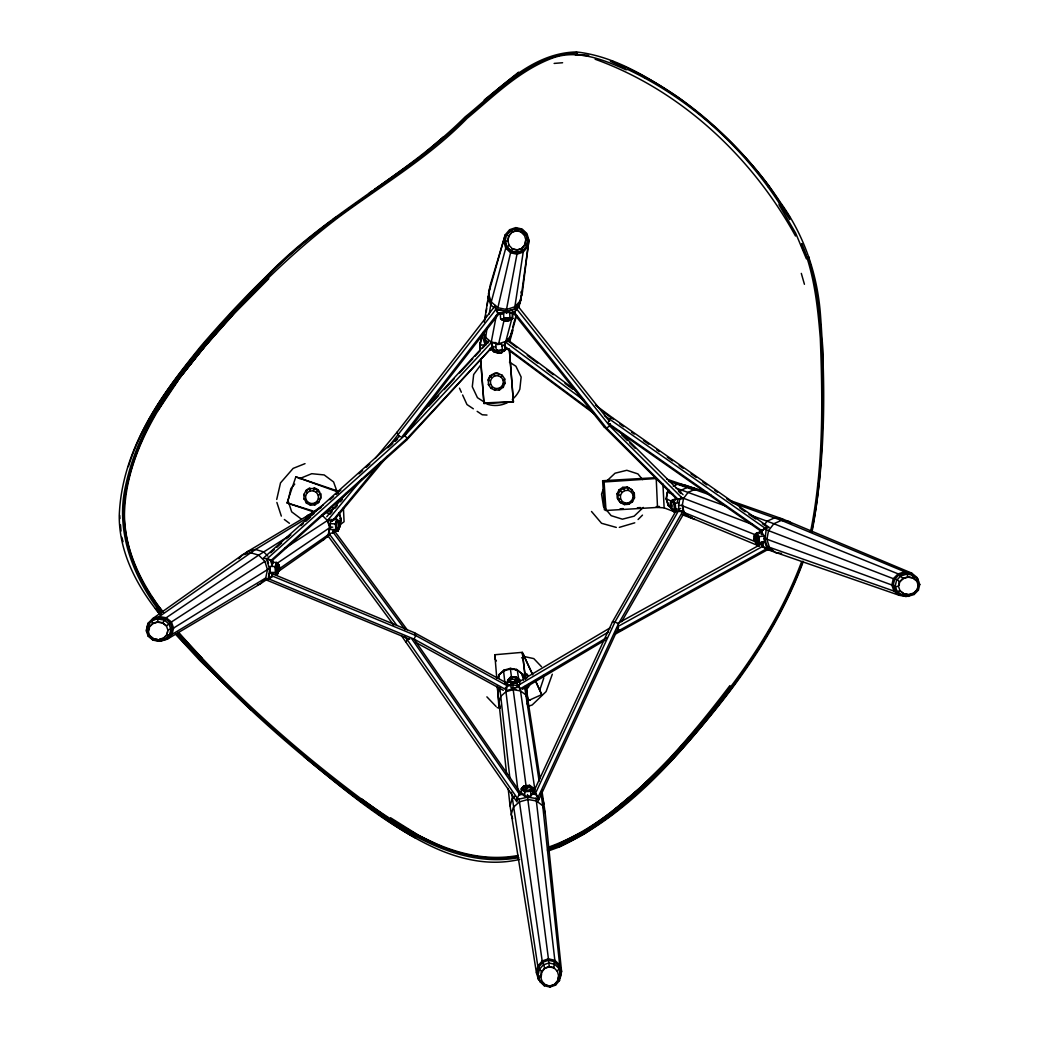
<?xml version="1.0" encoding="UTF-8"?>
<svg xmlns="http://www.w3.org/2000/svg" width="1039" height="1039" viewBox="0 0 1039 1039"><rect width="100%" height="100%" fill="white"/><g stroke="black" fill="none" stroke-linecap="round" stroke-linejoin="round"><path stroke-width="1.5" d="M507.59 684.922L507.642 680.324L510.292 677.246L516.383 677.025L519.838 679.896L519.786 684.493L518.019 686.545M507.642 680.324L511.084 683.194L511.045 687.792L517.136 687.571L517.188 682.987L519.838 679.896M337.935 528.306L339.74 526.383L341.052 519.11L339.13 512.85M515.825 689.299L513.032 688.779L506.188 690.636L506.863 685.558L506.006 682.662L414.522 632.751L273.348 574.164M506.188 690.636L506.863 685.558L415.743 635.517L272.283 575.983L271.854 573.541M511.772 313.233L514.409 312.427L516.539 308.83L516.682 304.596L609.594 421.431M479.862 350.948L481.018 337.727M336.597 494.59L336.779 491.525L295.842 476.862L338.48 491.317L336.779 491.525L338.182 493.278M549.982 987.05L550.06 985.881L554.527 984.323L557.644 980.608L558.631 975.777L560.813 974.426L558.592 965.763L554.255 961.569L548.488 960.257L542.878 962.179L538.929 966.841L537.708 972.92L539.89 981.582L544.254 985.751L549.982 987.05L555.566 985.141L559.527 980.517L560.813 974.426L558.592 965.763M818.174 486.148L818.485 483.031M485.538 343.74L484.823 343.779L487.018 327.973M498.162 375.676C500.694 371.481 490.59 372.313 494.785 375.91L498.162 375.676L501.201 377.17L503.084 379.988L503.305 383.365L501.798 386.417L498.98 388.313L495.59 388.534L492.551 387.053L490.668 384.235L490.447 380.845L491.954 377.806L494.785 375.91M594.334 413.899L504.889 347.325L505.11 341.948M404.522 635.764L517.383 798.303L516.941 801.9L401.34 635.53M518.76 307.83L522.435 291.829L528.942 240.152L526.942 233.606L522.11 229.035L515.786 227.606L509.604 229.71L505.227 234.788L490.2 285.206L484.278 322.168M515.227 308.531L520.084 303.154L520.695 300.323L528.942 240.152M618.244 623.114L761.626 543.865L762.509 546.488L768.107 549.657L764.951 539.215L766.405 528.176L761.418 530.384L761.197 531.319L759.756 530.825L759.145 533.475M761.743 534.617L762.379 530.163L766.405 528.176L761.418 530.384L760.977 533.137M485.096 319.726L485.771 314.973M486.226 311.804L486.681 308.648M487.135 305.479L487.811 300.726M488.265 297.557L489.616 288.05M268.01 579.983L272.283 575.983L268.01 579.983L269.633 569.45L266.374 558.605L271.283 560.203L272.517 564.255M505.227 234.788L488.447 293.699L491.265 301.933L497.863 307.713L506.5 309.492L514.863 306.791L523.214 252.074L527.591 246.905M489.213 314.051L491.265 301.933L505.746 248.1L503.798 241.516M268.88 577.398L269.569 573.164M409.691 639.297L264.568 579.217L268.646 578.814L271.686 577.126L272.413 572.97M310.661 503.512L310.362 505.123L314.817 504.928L318.544 502.551L320.843 497.876L320.609 493.46L320.57 498.629L318.428 498.577L316.895 501.551L314.051 503.37L310.661 503.512L307.635 501.967L305.778 499.136L305.596 495.772L307.141 492.798L309.986 490.992L313.375 490.837L316.401 492.382L318.246 495.213L318.428 498.577M683.013 507.863L683.35 511.811L678.961 511.383L678.584 505.525L679.714 499.278L682.61 498.577M480.226 342.402L480.044 350.818M811.745 531.072C823.135 476.862 822.94 421.055 822.719 365.884C821.368 329.22 818.979 292.05 808.173 256.763L806.381 258.802L795.653 233.061L779.068 204.891L779.172 203.047C741.963 146.213 689.441 98.588 627.855 69.535L625.881 69.717C602.581 59.301 575.866 48.534 550.553 58.82C518.357 71.496 493.317 96.549 467.16 118.329C429.029 157.447 381.807 185.202 338.259 217.541C277.231 264.01 224.099 320.155 177.396 380.845L204.073 347.299L199.423 352.831M810.511 531.968C823.408 468.355 822.836 402.807 820.303 338.22C817.667 306.193 814.251 273.556 801.796 243.633L801.407 245.451L806.952 257.321M506.5 309.492L516.967 254.217L523.214 252.074M673.155 509.967L668.376 505.707L666.129 498.668L667.363 492.2L668.947 490.135M667.363 492.2L666.376 499.227L668.376 505.707L671.064 506.889M812.03 531.799C825.46 460.472 825.836 386.924 820.459 314.7C817.433 274.335 804.16 235.165 780.328 202.319C753.652 161.409 718.066 126.992 678.999 97.991C647.985 77.263 614.296 56.093 576.45 51.95C530.89 52.95 498.175 90.315 465.16 116.875C404.6 177.357 325.103 214.385 266.023 276.777C207.371 338.493 140.901 404.197 124.498 491.213C116.459 535.332 134.589 579.217 161.331 613.607M328.623 533.942L335.259 531.994L407.171 629.777M516.552 315.622L510.824 335.883L505.824 341.428L498.655 343.753L491.239 342.221L496.369 315.298M521.812 248.581L524.838 244.49L526.786 245.801L528.007 239.697L525.76 239.632L524.929 244.801L521.812 248.581L517.292 250.178L512.643 249.087L509.123 245.347L506.798 247.295L511.136 251.49L516.903 252.802L522.526 250.867L526.786 245.801L528.007 239.697L526.189 233.775L521.838 229.632L516.11 228.346L510.526 230.242L506.564 234.84L510.526 230.242L511.954 232.359L508.837 236.087L507.85 240.918L508.746 235.775L511.863 232.061L516.331 230.502L520.929 231.567L524.357 234.918L525.851 239.931L524.929 244.801M538.929 966.841L539.293 969.556C544.748 970.946 538.358 984.076 541.553 971.894L544.67 968.114L549.189 966.517L553.839 967.608L557.359 971.348L559.047 968.478L554.696 964.283L548.904 962.984L543.267 964.906L539.293 969.556L538.072 975.66L540.631 976.751L542.124 981.764L545.553 985.128L550.151 986.193L554.618 984.634L557.735 980.907L558.722 976.089L557.268 971.036M675.064 500.564L675.558 497.928L603.932 426.665L512.422 311.804M759.613 546.254L689.389 517.11L684.311 512.591L682.181 505.694L683.597 498.291L688.156 492.356L693.351 490.057M677.285 502.11L677.857 499.123L606.451 428.003L514.409 312.427L503.512 312.479L500.279 313.661L500.642 319.116L503.499 319.947M332.987 533.007L333.571 530.046M495.629 346.857L492.564 346.922L491.629 342.208L404.872 435.354L267.192 558.722L263.283 558.242L399.534 436.263M492.564 346.922L491.629 342.208M543.28 984.024L538.462 979.452L536.449 972.907L537.799 966.14L511.461 792.341M328.882 532.604L329.428 529.929M510.902 334.155L509.058 341.143M512.019 330.051L510.019 338.454L507.071 341.727M148.551 635.712L153.694 639.933L160.551 641.206L167.266 639.18L260.127 583.983L265.724 578.009L267.465 569.723L264.893 561.346L258.685 555.125L250.516 552.722L242.568 554.8L152.629 618.647L147.928 623.452L146.447 629.699L148.019 634.206M278.348 571.463L323.363 539.955L328.168 534.825L329.662 527.721L327.454 520.526L322.116 515.188L334.48 508.188L331.415 507.292M339.74 526.383L341.143 519.695L339.701 518.682M506.798 247.295L505.058 241.36L506.564 234.84L508.837 236.087M559.385 976.231L560.346 971.686M560.177 978.257L561.592 971.543L545.15 812.719L541.787 789.783M518.799 305.466L522.435 291.829M492.655 346L493.239 351.442L494.733 352.182L501.759 350.688L502.369 349.494L505.409 350.182L504.967 346.104M276.725 499.434L280.517 482.888L293.141 468.381L305.024 463.641M497.863 307.713L510.565 252.763L505.746 248.1M498.655 343.753L504.097 320.168M271.686 577.126L272.374 574.177M313.375 490.837L314.207 487.72L318.181 489.746L319.791 492.226M146.343 630.894L147.694 625.244L153.265 619.673L159.279 617.789L165.474 618.88L170.188 622.673L172.123 628.153L170.747 633.829L165.188 639.453L159.123 641.284L152.928 640.128L148.252 636.323L146.343 630.894L148.187 631.283L149.837 635.946L153.603 638.946L158.525 639.829L163.37 638.414L166.876 634.985L167.941 630.089L172.123 628.153M532.63 788.263L529.319 785.393L532.63 788.263L530.319 791.017L524.981 791.341L527.28 787.822M918.398 590.139L919.749 584.502L917.84 579.048L911.164 574.216L904.995 573.073L898.956 574.892L894.644 579.23L893.28 584.905L895.202 590.386L901.865 595.269L908.086 596.36L914.125 594.477L918.398 590.139L917.086 589.62L913.645 593.048L908.839 594.516L905.125 593.892M167.266 639.18L172.045 634.374L173.578 628.063L171.422 621.971L166.188 617.763L159.305 616.556L152.629 618.647M911.437 594.827L906.099 596.49L899.216 595.295L893.969 591.087L891.826 584.996L893.345 578.684L898.138 573.866L904.852 571.84L911.697 573.112L916.853 577.333L918.424 581.853M335.22 531.202L335.558 529.799M610.335 423.808L609.789 426.029L606.451 428.003L603.932 426.665M149.045 623.997L147.694 625.244C152.291 626.868 145.564 637.543 149.304 626.764L152.746 623.335L157.551 621.867L162.5 622.699L166.331 625.686L168.032 630.4M917.697 583.437L919.749 584.502L918.203 585.1L917.177 589.931L913.736 593.347L908.93 594.815L903.982 593.996L900.138 591.009L898.449 586.282L899.605 581.71L903.125 578.281L907.956 576.866L912.878 577.749L916.645 580.736L918.294 585.412L917.177 589.931M167.552 631.621L166.876 634.985M894.644 579.23C902.501 579.307 899.722 590.788 893.28 584.905M483.005 332.467L479.732 345.143L485.914 344.844M511.422 682.818L511.708 681.74L509.045 679.519L508.396 680.298L511.422 682.818L516.76 682.623L519.071 679.922L515.318 679.298M505.824 341.428L513.448 312.635M761.249 534.397L762.379 530.163L761.418 530.384L607.802 422.899M510.681 319.194L512.837 318.415L509.565 317.726L501.395 319.064L502.097 319.921L509.292 318.739L509.967 317.583L512.837 318.415L511.941 312.921M512.759 327.051L515.344 317.804M509.539 342.169L512.915 330.168M576.905 54.327L588.736 55.625L575.359 54.95L576.905 54.327L576.45 51.95M497.785 678.311L499.317 674.298L503.889 670.155L510.227 668.389L516.617 669.467L522.396 674.09L523.864 678.298M498.123 678.35L499.317 674.298M506.616 774.146L497.993 693.688L499.785 687.636L509.85 777.951M527.124 704.104L528.033 701.013L525.461 685.909M536.449 972.907L510.058 805.926L512.175 798.731L515.227 795.965M495.59 388.534L495.019 390.378L490.707 388.092M278.296 571.502L277.387 574.385L272.14 574.255L270.257 572.372L269.971 566.398L275.218 566.528L276.816 562.437L271.569 562.294M802.952 561.151C775.289 636.258 724.897 700.806 671.142 759.158C635.18 794.718 596.893 831.538 548.085 848.266M801.498 562.008C773.574 636.478 723.625 700.585 670.181 758.587L669.661 759.145C634.608 794.458 596.49 830.044 548.8 847.045M803.225 561.683C775.549 636.829 725.482 701.624 671.83 760.171C635.647 796.264 596.815 833.382 547.384 850.019M509.409 350.909L513.409 402.002L483.979 403.496L480.667 358.715M339.389 526.929L337.961 531.189L335.935 529.513L330.714 529.591L330.129 523.669L331.558 519.409M336.857 520.071L335.61 523.799L336.117 528.981L337.883 530.448L339.779 526.539L339.337 521.955L336.792 519.331L332.87 519.383M337.883 530.448L339.779 526.539M539.618 690.467L543.683 678.363L543.15 675.454M314.064 512.058L287.05 502.928L295.842 476.862M338.675 529.812L337.13 528.526L336.675 523.955L337.779 520.669M603.152 489.551L601.555 494.109L603.49 506.461L611.153 515.656L622.387 519.188L634.154 516.162L643.31 507.422M304.232 498.603L306.401 503.084L310.362 505.123L310.635 504.357M318.817 501.785L318.544 502.551L316.895 501.551M303.998 494.2L303.959 499.369L305.778 499.136M306.674 502.318L306.401 503.084L307.635 501.967M318.181 489.746L316.401 492.382M315.09 504.162L314.817 504.928L314.051 503.37M552.306 674.233L546.098 691.584L532.189 704.974L527.708 706.442M287.05 502.928L312.908 510.928M128.407 466.537C142.486 421.042 171.422 382.313 201.137 345.857C240.243 300.44 282.556 257.438 330.506 221.307M406.405 440.276L407.093 438.445L492.642 346.558L406.405 440.276L271.478 561.203L271.283 560.203L407.093 438.445L404.872 435.354M275.452 566.774L276.816 562.437L279.192 565.268L279.413 569.879L277.348 573.645L275.712 571.995L275.452 566.774L277.958 568.437L276.738 571.593L275.712 571.995M277.348 573.645L278.283 571.242M278.972 570.281L277.387 574.385L275.504 572.515L275.218 566.528M520.5 791.497L520.76 793.173L518.799 795.173L524.552 793.861M152.928 640.128L153.512 638.634L149.746 635.647L148.252 636.323M533.514 792.718L533.293 790.549L533.397 792.328L535.488 793.341L538.747 798.939L527.708 797.173L516.877 799.575L517.383 798.303M908.086 596.36L908.93 594.815M516.877 799.575L519.292 793.926L522.149 793.718M631.102 491.785L628.153 490.343L624.816 490.59L621.997 492.473L620.439 495.486L620.569 498.824L622.361 501.59L625.309 503.045L628.647 502.785L631.465 500.902L633.011 497.889L632.881 494.551L631.102 491.785L631.998 489.824L627.166 487.031L622.79 487.356L619.088 489.824L617.049 493.785L617.218 498.162L620.517 502.681L624.4 504.59L628.777 504.253L632.478 501.785L634.517 497.824L634.335 493.447L631.998 489.824L627.166 487.031M533.397 792.328L612.387 622.023L676.194 510.643M538.747 798.939L535.488 793.341L615.01 621.893L678.584 510.63L682.974 511.058L618.452 623.816L537.916 797.614L538.254 800.874L618.582 627.322M506.214 689.779L414.067 639.102L415.743 635.517L414.522 632.751M667.986 504.668L668.739 503.123M492.395 374.3L489.927 375.949L487.953 379.949L490.447 380.845M524.76 673.077L527.357 674.324L527.955 675.857L526.838 678.077L523.877 676.649M520.214 248.802L517.201 249.867L512.552 248.776L511.136 251.49M505.058 241.36L507.759 240.606L509.123 245.347M406.132 642.05L407.392 639.66L409.665 638.18M150.084 423.276L151.551 420.535M176.552 382.144C149.019 421.185 125.381 465.654 124.459 514.513C124.576 550.657 141.668 584.009 163.058 612.205M608.425 421.743L609.672 419.457L612.322 417.639L769.172 527.396L765.405 528.422L604.49 415.613M510.279 230.736L516.11 228.346L516.422 230.801L521.02 231.879L524.448 235.23L525.877 234.243L522.617 231.152M528.721 684L527.111 686.896L528.306 687.441L530.409 683.623M501.993 349.662L504.655 350.26L501.759 352.221L505.409 350.182L502.369 351.481M621.66 621.673L684.182 512.876M760.067 646.583L765.678 636.829M767.289 634.037L772.094 625.66M768.185 186.799L768.769 185.786C728.612 132.563 675.831 87.107 613.491 62.184L612.75 61.236M625.309 503.045L624.4 504.59L623.439 503.694M514.409 312.427L517.305 308.375L506.564 311.219L495.343 308.973L498.045 313.129L500.863 313.7M157.837 410.769L178.409 380.196M155.954 412.327L158.668 408.327M160.474 405.652L163.188 401.651M166.811 396.314L170.422 390.976M173.136 386.976L178.721 379.157M735.677 682.584L729.144 691.636M737.495 679.922L757.457 650.648M501.201 377.17L502.058 375.118M516.903 252.802L517.292 250.178M639.595 788.666L670.181 758.587M481.187 364.364L473.667 374.534L472.29 386.742L477.446 397.677L487.811 404.379A26.365 26.222 -37.2 0 0 508.733 401.898M524.981 791.341L521.955 788.887L524.617 785.679L521.201 788.939L521.708 793.939M522.526 250.867L521.721 248.269M679.779 492.33L681.571 490.005L686.662 487.746M764.483 524.617L767.146 521.162L774.704 517.812L782.484 518.929L911.697 573.112M404.067 436.159L499.746 312.791M375.391 458.251L397.119 432.107L495.395 305.466L495.876 309.466L498.045 313.129L502.175 313.791M517.305 308.375L506.448 311.609L495.876 309.466L387.768 447.796M401.561 437.367L498.045 313.129M729.91 685.584C688.13 740.573 642.102 794.38 583.204 831.629M727.209 694.104C680.844 753.782 629.27 814.303 559.489 846.915M177.396 380.845L197.423 355.377M180.682 376.689L203.267 348.247L234.32 313.492L268.763 278.673M191.436 358.962C154.188 403.457 121.303 456.316 119.251 515.928C119.108 552.8 137.278 586.58 159.954 614.543M194.41 355.247L207.8 339.415M541.644 972.205L544.761 968.413L549.28 966.815L553.93 967.919L554.255 961.569M327.934 520.019L361.975 478.927M380.91 462.264L332.168 521.149L327.714 520.396L329.519 525.877M326.766 516.76L346.416 493.096M387.482 456.056L334.636 519.487L332.389 520.76L329.415 520.266M330.051 514.24L332.129 511.759M335.246 508.019L337.311 505.538M340.428 501.798L342.506 499.317M525.708 787.913L522.578 788.107L525.24 790.25L529.942 789.978L531.981 787.549L528.851 787.731M530.747 791.367L533.397 788.224L529.942 785.432L523.851 785.783L521.201 788.939L524.643 791.731L530.747 791.367L530.851 795.965L524.76 796.316L522.721 794.731M644.505 77.665L645.245 76.795M537.799 966.14L542.189 960.971L548.423 958.828L554.839 960.283L559.657 964.945L561.592 971.543M508.396 680.298L511.084 677.142L515.786 676.973L519.071 679.922M518.448 679.194L516.409 681.571L511.708 681.74M294.738 484.135L290.894 488.525L288.037 500.668L291.673 511.837L301.024 518.851M203.423 347.74L233.905 313.271M670.558 502.045L672.584 499.759L677.558 498.824M670.337 503.045L672.584 499.759L675.194 503.447L675.766 509.422L673.74 511.708L670.791 507.642L670.882 502.499M674.363 508.733L672.791 510.5L673.675 510.967L675.441 508.967L674.934 503.733L672.662 500.499L671.908 501.279L673.908 504.123L674.363 508.733L675.441 508.967M669.661 759.145L700.325 724.832M530.851 795.965L533.501 792.809L533.397 788.224M219.645 326.246L221.801 323.856M227.19 317.882L230.424 314.285M514.863 306.791L520.695 300.323M428.756 406.236L438.653 395.547M444.16 389.612L454.056 378.91M459.55 372.975L472.758 358.715M474.953 356.338L479.356 351.585M482.654 348.026L488.161 342.091M420.652 413.977L488.824 340.558M238.827 558.774L242.568 554.8L247.568 551.553L321.038 507.642M244.762 554.54L247.568 551.553L255.503 549.488L313.752 513.954M305.401 517.98L308.284 514.902L312.375 513.837M310.492 514.98L313.323 511.954L315.999 511.266M323.363 539.955L329.999 534.527M912.774 594.399L917.476 589.594M170.747 633.829L165.188 639.453L163.266 638.102L159.642 639.167M638.076 519.513L642.492 515.11M149.395 627.062L152.837 623.647L157.642 622.179L162.591 623.01L166.435 625.985L170.188 622.673M756.704 533.565L754.236 535.968L754.457 540.579L757.21 544.046L759.119 542.176L758.86 536.929L756.704 533.565L755.911 534.306L756.145 538.929L759.132 536.669L764.12 535.942L764.418 541.929L762.236 544.072L757.249 544.787L754.782 540.942L754.496 534.968L756.665 532.825L761.665 532.098L764.12 535.942M757.249 544.787L759.418 542.657L764.418 541.929M899.696 582.022L903.216 578.593L908.047 577.177L912.969 578.048L916.736 581.048L917.84 579.048L911.164 574.216M165.474 618.88L162.591 623.01M606.958 480.836L615.049 473.213L626.816 470.29L637.92 473.901L642.622 479.615M159.279 617.789L151.954 620.88L152.837 623.647M754.808 535.449L754.236 535.968L755.509 537.942M151.954 620.88L153.265 619.673M492.551 387.053L491.031 388.43L488.239 384.391M270.737 552.748L274.361 549.514M276.777 547.345L281.608 543.02M286.439 538.696L288.855 536.527M300.946 525.708L303.362 523.552M305.778 521.383L310.609 517.058M329.947 499.759L333.571 496.512M336 494.343L340.831 490.018M358.962 473.797L362.585 470.55M366.209 467.303L369.832 464.056M389.17 446.757L392.794 443.51M395.21 441.354L397.625 439.185M443.471 136.888L421.224 156.214L374.585 189.384M613.984 812.992L617.53 809.939M612.023 811.537L640.271 787.731M484.213 99.978L518.578 72.172M333.025 219.32L335.532 217.333M912.969 578.048L913.164 575.229L906.956 574.073L900.891 575.905L896.579 580.269L895.215 585.97L897.138 591.477L900.047 590.697L903.891 593.685L901.865 595.269L895.202 590.386M544.254 985.751L545.462 984.816L550.151 986.193M632.881 494.551L634.335 493.447L633.374 492.551M339.052 525.487L344.078 521.721L343.415 507.811M337.714 522.11L341.143 519.695L339.065 512.928M147.928 623.452L150.551 621.608M159.305 616.556L255.503 549.488L263.672 551.891L267.802 556.034M267.763 578.866L260.127 583.983L257.477 584.671M323.025 505.162L311.129 513.422L313.7 513.474M278.543 569.307L328.168 534.825M594.815 826.667L584.476 833.836L557.943 847.486L549.15 850.668M597.399 824.875L605.153 819.498M607.737 817.706L611.62 815.018M369.326 193.007L371.962 191.189M509.11 320.843C497.486 321.168 512.811 322.337 508.889 317.713M166.188 617.763L258.685 555.125L290.855 534.825M276.439 563.774L329.662 527.721M284.608 548.488L329.779 519.006M269.958 568.099L173.578 628.063M171.422 621.971L264.893 561.346M525.799 689.013L528.306 687.441M160.551 641.206L163.318 639.543M172.045 634.374L265.724 578.009M622.361 501.59L620.517 502.681L617.997 499.369M518.799 682L609.919 627.985M522.227 689.351L605.127 640.115M614.802 634.374L770.419 548.137M519.305 687.805L518.617 685.091L608.386 632.076M519.643 689.169L606.672 637.725M614.958 632.816L766.899 548.618L769.237 548.293M618.088 626.4L762.509 546.488L768.107 549.657M271.478 561.203L272.647 560.566L273.413 563.099M558.255 844.226L581.814 832.33M318.246 495.213L320.337 494.226L317.908 490.512L313.934 488.486L309.479 488.681L305.752 491.057L303.726 494.967L305.596 495.772M503.084 379.988L504.863 379.157L502.395 375.456L498.408 373.508L493.967 373.806L490.252 376.287L488.278 380.287L488.564 384.729L490.668 384.235M336.117 528.981L337.13 528.526M515.474 669.973L516.617 669.467L522.396 674.09L523.461 680.181M527.137 701.169L541.735 694.61L535.371 680.48M673.22 486.148L676.883 484.525M496.278 350.13L495.694 344.688L501.785 344.065L502.369 349.494L493.239 351.442L496.278 352.117M299.557 478.654L311.739 473.693L324.181 474.94L333.597 481.966L337 491.499M673.908 504.123L674.934 503.733M500.642 319.116L509.967 317.583L509.604 312.129M549.644 847.499L556.878 844.928M511.954 232.359L516.422 230.801M522.825 250.477L517.188 252.412L511.396 251.1L507.032 246.879L505.279 240.931M527.37 700.857L530.358 699.831M501.733 345.857L504.759 344.909M682.844 485.343L684.389 484.875L707.468 492.577M619.322 527.37L634.777 522.812M510.889 313.259L515.149 312.012M506.863 685.558L511.24 684.324M506.006 682.662L508.565 681.948M509.188 681.792L504.915 682.987L503.577 670.947L503.889 670.155L504.811 670.558M540.072 778.692L528.033 701.013L525.955 695.052L520.526 690.896L513.201 689.662L505.941 691.701L500.694 696.442L498.863 702.624L500.434 707.104M506.85 686.415L512.876 684.792L518.981 685.974L519.994 690.065M278.738 570.047L279.413 569.879M325.428 537.228L328.103 536.54M675.558 497.928L677.857 499.123L682.181 498.084L609.789 426.029L516.539 308.83M754.821 536.929C751.613 541.241 758.587 542.202 754.821 536.929L754.924 539.098M519.656 859.422C468.381 871.344 418.873 843.136 378.625 814.316M518.357 855.422C459.965 866.266 406.405 830.771 360.988 798.705C295.258 749.548 233.541 694.688 179.266 633.05M517.409 856.448C459.147 866.149 405.898 831.434 360.377 799.588C294.414 750.742 232.697 695.792 178.773 633.816M518.825 857.643C459.835 868.435 405.522 833.083 359.585 800.614C293.842 751.236 231.827 696.429 177.526 634.582M766.211 538.345L763.912 538.799L764.951 539.215M675.194 503.447L678.922 502.746M675.766 509.422L680.74 508.487M673.74 511.708L677.48 511.006M521.591 657.83L524.643 657.284L532.526 674.519M504.928 321.298L506.889 320.973M620.569 498.824L618.179 499.058L618.01 494.681L620.049 490.72L623.751 488.252L628.127 487.914L628.153 490.343M496.395 660.986L494.98 658.739L494.837 654.739L522.305 652.349L532.76 674.766M554.125 63.418L562.593 62.743M678.584 505.525L682.792 505.227M577.281 53.028C532.033 54.21 499.24 90.99 466.316 117.368C405.522 177.838 325.791 214.839 266.828 277.608C208.696 339.195 142.577 404.457 125.979 490.915C117.965 534.488 135.745 577.814 161.928 611.958M659.492 506.487L656.284 506.616L657.518 507.422L606.01 510.474L604.373 509.733L602.633 480.732L604.088 481.966L656.219 478.537L657.518 507.422L664.129 507.863L675.87 512.292M489.291 350.221L493.915 349.922M504.72 349.234L509.344 348.935L513.409 402.002M620.114 508.785L623.257 508.603M637.414 507.746L640.556 507.564M545.553 985.128L542.033 981.452L539.89 981.582L537.708 972.92M524.279 786.133L529.617 785.822M508.071 318.687L512.084 318.454L509.006 320.298L509.604 319.596M505.227 319.739L502.097 319.921L504.305 320.57L501.395 319.064M508.37 319.57L511.5 319.389L509.292 318.739M602.633 480.732L654.817 477.719L656.219 478.537M612.387 622.023L615.01 621.893L618.452 623.816M559.527 980.517L557.735 980.907M484.148 402.95L513.045 401.625M633.011 497.889L634.517 497.824M329.96 527.254L332.766 527.15M621.699 630.27L619.101 630.374L617.478 628.244M509.045 679.519L512.175 679.415M511.084 683.194L517.188 682.987M330.129 523.669L336.675 523.955M332.727 531.267L337.961 531.189M491.551 342.571L495.72 342.597M270.257 572.372L275.504 572.515M486.992 415.055L482.252 414.769L477.161 411.353M677.857 499.123L679.714 499.278M503.305 383.365L505.149 383.599L504.525 378.819M266.374 558.605L271.283 560.203L272.218 564.515M679.675 484.213L684.389 484.875M694.494 488.122L687.935 487.187L711.273 495.356M694.649 489.473L701.338 490.434L703.377 492.239M692.065 517.5L682.779 514.279M773.25 550.644L768.587 549.982L899.216 595.295M781.536 553.462L775.302 552.566L769.38 547.293L766.691 546.254M531.864 793.926L536.306 794.64L537.916 797.614M532.747 792.887L535.488 793.341M510.227 668.389L517.292 670.194L519.201 682.207M512.811 669.519L510.136 669.077L503.577 670.947L498.642 675.402L498.928 678.467M532.41 791.796L535.254 792.276M899.917 594.178L906.125 595.256M754.457 540.579L757.21 544.046M157.214 639.297L153.603 638.946M497.136 707.611L500.253 708.195M497.538 312.674L503.59 313.895M490.148 348.455L494.33 349.312M523.968 656.479L533.799 658.609L541.527 666.726M501.759 350.688L504.11 351.208M494.733 352.182L497.071 352.702L494.006 351.351L496.655 350.208L497.071 351.169M515.838 228.853L521.838 229.632L521.02 231.879M510.565 252.763L516.967 254.217M759.119 542.176L756.769 539.916M616.296 527.409L601.542 523.279L591.516 511.487M679.506 484.447L686.532 486.72M620.439 495.486L617.049 493.785M666.7 479.148L698.078 489.798L694.065 490.018L668.661 481.239M595.152 59.236C680.753 90.094 751.989 156.837 795.51 236.035M676.103 488.109L726.131 506.201M901.54 594.905L906.099 596.49M730.43 500.642L782.484 518.929M893.969 591.087L769.38 547.293L766.912 539.267L768.548 530.643L773.86 523.721L781.432 520.37L789.224 521.487L791.588 523.591M732.417 502.837L781.432 520.37L904.852 571.84M748.911 514.513L773.86 523.721L898.138 573.866M891.826 584.996L764.223 538.241M667.7 492.265L673.064 494.304M681.74 514.5L694.948 519.487M681 497.304L752.807 524.63M765.86 529.604L893.345 578.684M682.181 505.694L755.691 534.903M756.743 542.28L681.701 511.487M671.714 501.434L666.129 498.668M268.646 578.814L414.067 639.102M610.348 61.21L625.556 68.016M525.591 679.428L522.305 652.349L522.812 656.44L524.643 657.284L523.669 654.713M789.9 217.554L768.769 185.786M524.046 673.986L527.955 675.857M443.38 847.577L419.185 835.655L390.612 817.81M904.995 573.073L906.956 574.073L908.047 577.177M898.956 574.892L903.216 578.593M808.173 256.763L809.147 257.282M415.431 642.245L503.279 690.325M400.405 436.692L398.093 435.341L397.119 432.107M415.574 838.031C375.105 815.732 339.493 786.029 304.076 756.626M338.623 521.526L339.337 521.955M390.56 819.862L393.274 821.511M397.353 823.992L401.418 826.46M509.448 362.104L515.915 366.248L521.149 377.053L519.838 389.183A26.365 26.222 -37.2 0 1 512.292 399.418M473.329 408.795L466.966 404.535L462.602 394.989M609.919 425.445L761.197 531.319M619.725 423.873L623.686 426.652M631.608 432.198L634.245 434.042M643.492 440.523L648.778 444.211M656.7 449.757L659.336 451.614M667.272 457.16L672.545 460.848M679.155 465.472L683.117 468.251M691.039 473.797L696.325 477.485M702.922 482.109L706.884 484.888M714.819 490.434L717.455 492.278M726.703 498.746L731.988 502.447M739.911 507.993L745.197 511.695M750.47 515.383L755.756 519.084M762.366 523.708L766.327 526.474M361.208 798.575L387.937 818.109M368.416 806.771L374.793 811.485M583.801 400.249L504.902 341.649L504.37 346.039L592.282 411.366M507.24 339.506L575.996 390.625M595.464 405.093L612.322 417.639L613.114 419.262M507.759 340.792L516.864 347.571M527.28 355.325L537.683 363.079M546.787 369.858L553.28 374.702M564.995 383.417L572.801 389.222M604.01 412.483L610.516 417.314M284.348 519.5L289.413 523.292M555.566 985.141L554.618 984.634M355.741 797.108L359.494 800.173M338.805 520.994L336.792 519.331L335.35 523.591L335.935 529.513M514.63 680.09L516.76 682.623M501.798 386.417L503.175 387.599L504.811 383.261M488.564 342.727L485.213 339.805L483.797 335.649M493.98 307.648L490.681 304.765L487.862 296.531M491.239 342.221L485.564 337.259L483.629 331.597M491.954 377.806L489.927 375.949M621.997 492.473L619.088 489.824M622.79 487.356L624.816 490.59M627.816 503.37L628.777 504.253L628.647 502.785M251.113 709.897L199.839 660.492L176.111 634.777M618.66 430.704L683.052 494.681M621.712 434.886L627.387 440.523M629.66 442.783L635.349 448.419M678.493 491.252L680.766 493.499M279.192 565.268L276.855 563.177L278.491 564.813M326.895 512.24L328.986 514.331M502.837 387.261L499.473 390.08L494.694 390.041M499.136 389.742L498.98 388.313M486.888 696.857L496.123 706.533M175.552 633.842L195.553 654.778M177.656 632.361L201.917 658.025M156.603 603.958L163.513 612.4M307.141 492.798L306.024 490.291L309.752 487.914L309.986 490.992M155.434 608.503L160.357 614.763M333.129 532.254L405.041 629.647M328.766 533.202L396.846 625.387M327.48 535.176L393.664 625.101M672.155 508.811L673.675 510.967M413.847 638.92L520.76 793.173M411.704 638.764L519.292 793.926M145.902 587.853L148.577 591.879M151.252 595.905L155.72 602.62M780.029 204.319L789.822 219.58M756.665 532.825L759.132 536.669L759.418 542.657M755.911 534.306L757.821 537.28L758.041 541.89L756.366 543.54L756.21 540.462M678.584 510.63L678.961 511.383M535.812 681.688L541.735 694.61M459.485 388.157L461.355 392.248M761.834 542.916L763.678 547.501L761.964 541.877M518.617 685.091L518.981 685.974M159.123 641.284L158.525 639.829M504.227 318.038L504.59 319.012M529.942 789.978L530.319 791.017M525.033 687.727L526.565 692.117M540.851 792.328L543.994 804.056M545.15 812.719L542.735 805.757L541.579 797.108M512.63 818.758L511.175 814.589L513.305 807.381L519.409 801.861L527.864 799.498L536.397 800.926L542.735 805.757L559.657 964.945M521.357 673.077L522.721 676.986M914.125 594.477L913.736 593.347M520.89 291.933L521.825 294.673M482.551 337.13L484.823 343.779M276.881 502.447L281.322 516.097M526.331 235.723L527.682 240.139M761.314 542.566L762.509 546.488M765.198 543.007L766.47 547.215M270.504 560.099L272.257 565.917M267.192 558.722L268.504 563.099M549.28 966.815L548.488 960.257M544.761 968.413L542.878 962.179M163.37 638.414L166.785 634.673L169.513 635.115L170.877 629.413L168.941 623.894L164.227 620.088L157.993 618.984L157.642 622.179M801.316 273.387L804.433 284.283M121.836 537.254L123.031 541.722M524.76 687.74L539.137 781.159M537.462 973.062L538.462 979.452M520.084 688L535.02 790.692M542.189 960.971L519.032 798.978M510.396 669.038L511.617 678.012M513.201 689.662L526.085 786.029M527.552 795.939L527.708 797.173L527.526 794.536M536.02 798.043L554.839 960.283M527.487 796.614L548.423 958.828M526.357 685.792L528.37 705.104M518.084 791.601L505.435 687.337M522.812 656.44L525.318 678.415M526.215 686.272L528.189 703.533M508.162 788.445L510.058 805.926M497.993 693.688L497.33 685.896L498.902 706.793L498.824 703.403M119.706 515.37L119.979 518.513M120.511 524.786L121.031 531.059M494.837 654.739L496.772 678.285M480.615 360.494L483.979 403.496M506.253 308.973L506.603 313.414M604.088 481.966L606.01 510.474M504.798 317.739L505.006 320.882M503.512 312.479L503.876 317.934M662.921 483.966L664.129 507.863M277.958 568.437L277.738 563.826L276.517 566.982L276.738 571.593L278.179 573.034L278.036 569.969M276.906 564.489L277.036 567.099M512.876 684.792L513.032 688.779M822.356 341.779L822.992 364.26M524.643 791.731L524.76 796.316M670.194 504.772C670.986 513.863 674.207 502.032 670.194 504.772M278.543 567.788C278.881 575.658 281.101 563.008 278.543 567.788M338.948 523.63C338.104 532.397 342.688 522.539 338.948 523.63M525.253 786.198L525.422 787.445L527.422 787.965L529.474 786.588L528.215 785.562L525.253 786.198M511.759 677.688L512.798 679.363L515.019 679.285L515.98 678.168L514.721 677.129L511.759 677.688M497.642 353L501.772 352.779L497.642 353L497.369 349.922L497.642 353M632.478 501.785L631.465 500.902L632.478 501.785"/></g></svg>
